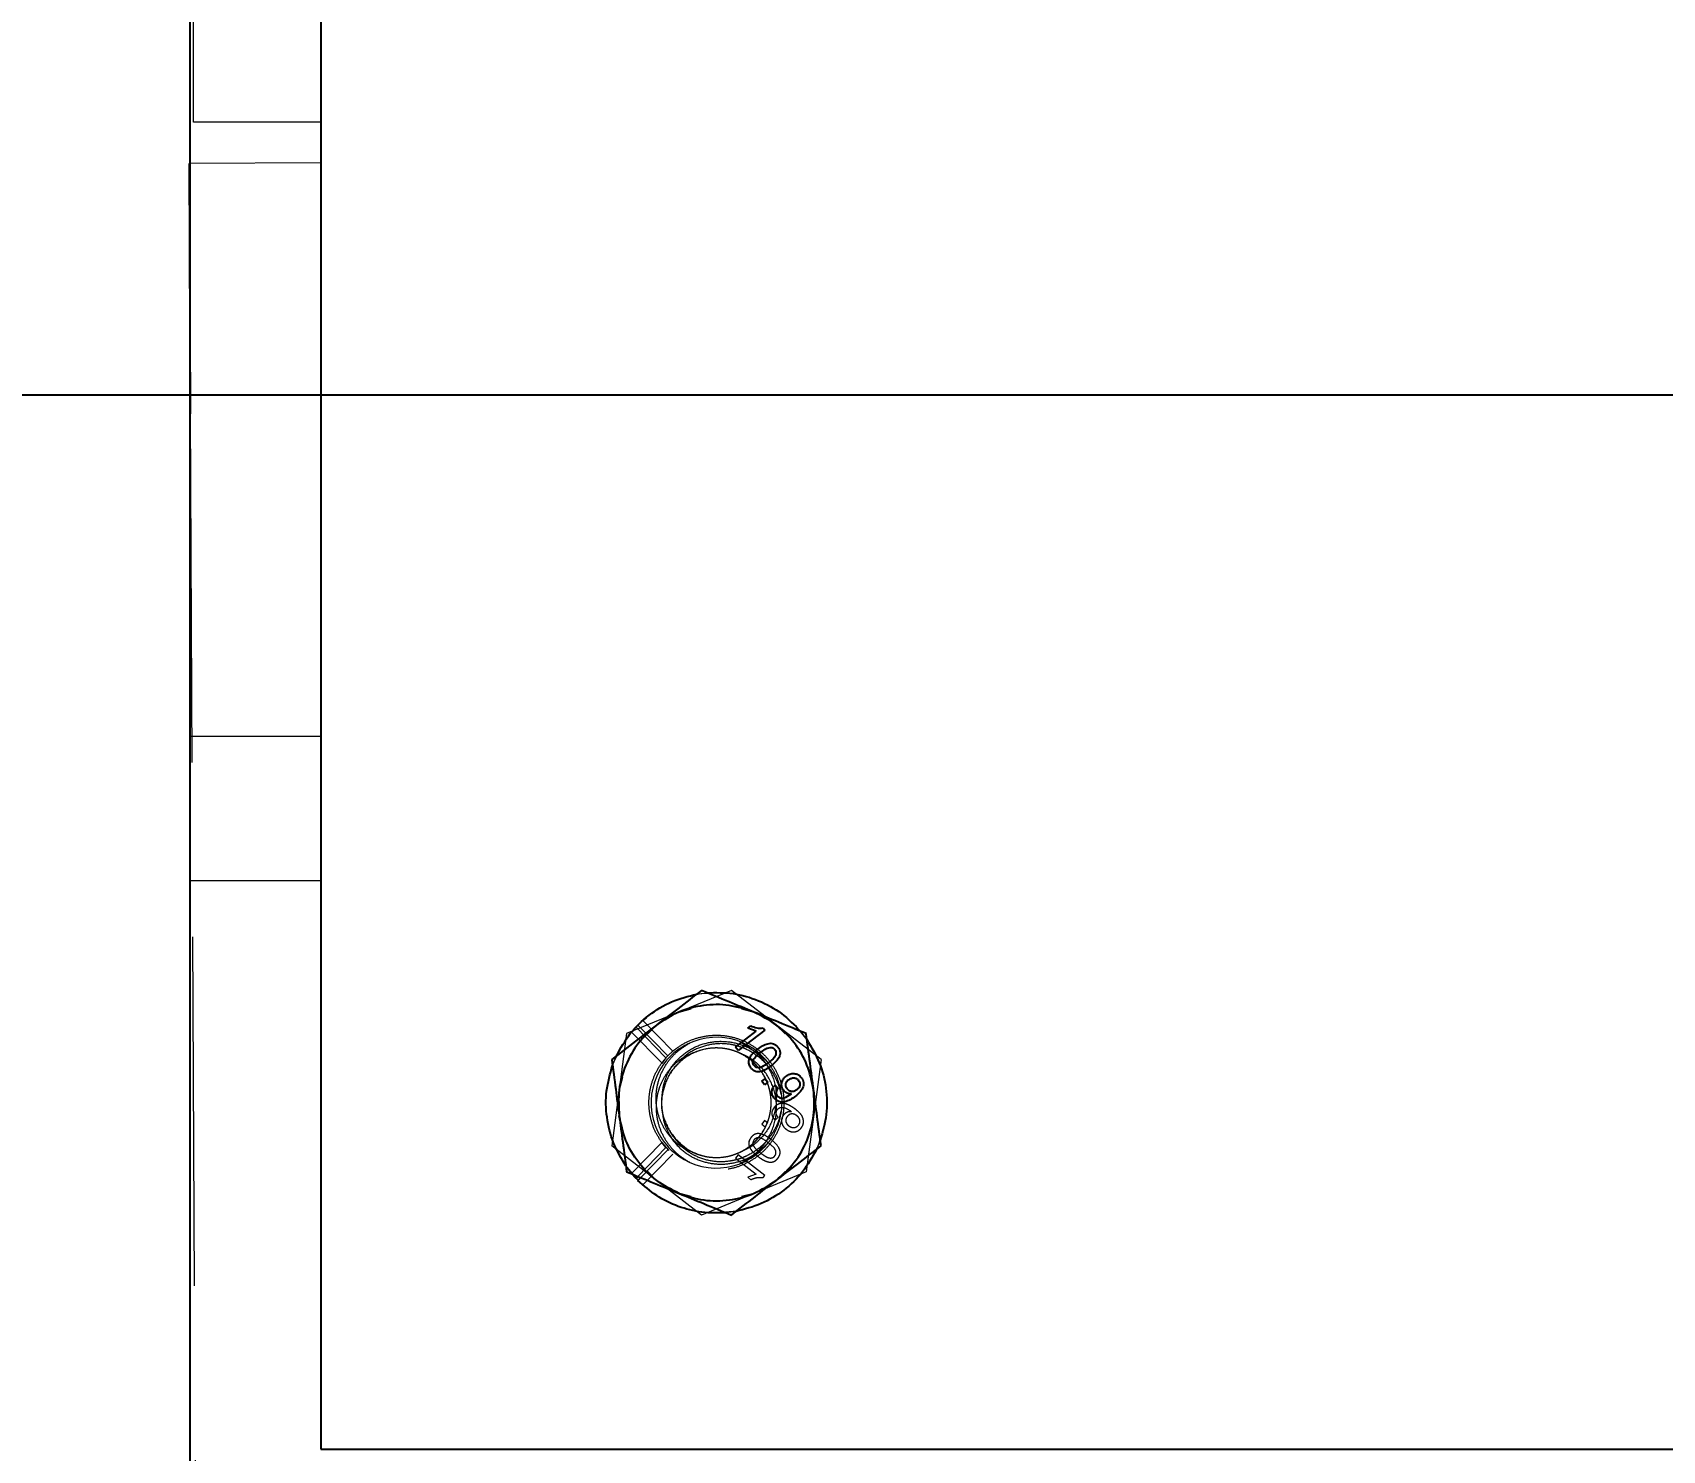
# Model space of a CAD drawing. Header units: millimetres. Extents: x 861 to 27901, y 673 to 17923.
# Drawn here: x 10047.2 to 10244.9, y 6784.2 to 6956.2 of the extents above; entities that cross this region are included whole.
import ezdxf

# ---------------------------------------------------------------- set-up
doc = ezdxf.new("R2010")
doc.units = ezdxf.units.MM
doc.header["$LTSCALE"] = 33.3
doc.linetypes.add('HIDDEN', pattern=[1.905, 1.27, -0.635])
doc.layers.add('CAPA_1', color=7, linetype='Continuous')
doc.styles.add('SLDTEXTSTYLE0', font='TXT', dxfattribs={"width": 0.75})
doc.dimstyles.new('SLDDIMSTYLE0', dxfattribs={"dimtxt": 66.6, "dimasz": 66.6, "dimexe": 0, "dimexo": 0.0625, "dimgap": 16.65, "dimtad": 2, "dimdec": 0, "dimlfac": 1.261261, "dimrnd": 1e-09, "dimzin": 12, "dimdsep": 46, "dimtxsty": 'SLDTEXTSTYLE0', "dimsah": 1, "dimcen": 0.09, "dimadec": 0, "dimazin": 3, "dimtfac": 1, "dimtdec": 0, "dimtofl": 0, "dimtmove": 0, "dimatfit": 3, "dimfxl": 1, "dimfrac": 2, "dimtolj": 1, "dimtzin": 12, "dimarcsym": 0})

# ---------------------------------------------------------------- blocks, each defined once
blk = doc.blocks.new('_D_13')
at = {"layer": 'CAPA_1', "transparency": 16777216}
for p, q in [((9823.17, 6912.25), (14695.32, 6912.25)), ((14662.02, 6912.25), (14662.02, 5357.98)), ((14240.18, 5357.98), (14695.32, 5357.98))]:
    blk.add_line(p, q, dxfattribs=at)
for points in [[(14662.02, 6912.25), (14651.77, 6845.65), (14672.27, 6845.65)], [(14662.02, 5357.98), (14672.27, 5424.58), (14651.77, 5424.58)]]:
    blk.add_solid(points, dxfattribs=at)
at = {"layer": 'CAPA_1', "transparency": 16777216, "insert": (14576.17, 6036.69), "char_height": 66.6, "attachment_point": 1, "rotation": 90, "style": 'SLDTEXTSTYLE0'}
blk.add_mtext('1960', dxfattribs=at)
blk = doc.blocks.new('_D_14')
at = {"layer": 'CAPA_1', "transparency": 16777216}
for p, q in [((9780.88, 6954.54), (9780.88, 7862.55)), ((10855.14, 5883.49), (10855.14, 7862.55)), ((9780.88, 7829.25), (10855.14, 7829.25))]:
    blk.add_line(p, q, dxfattribs=at)
for points in [[(9780.88, 7829.25), (9847.48, 7819.01), (9847.48, 7839.5)], [(10855.14, 7829.25), (10788.54, 7839.5), (10788.54, 7819.01)]]:
    blk.add_solid(points, dxfattribs=at)
at = {"layer": 'CAPA_1', "transparency": 16777216, "insert": (10219.59, 7915.1), "char_height": 66.6, "attachment_point": 1, "style": 'SLDTEXTSTYLE0'}
blk.add_mtext('1355', dxfattribs=at)
blk = doc.blocks.new('_D_15')
at = {"layer": 'CAPA_1', "transparency": 16777216}
for p, q in [((9780.88, 6954.54), (9780.88, 7566.95)), ((10066.31, 7159.66), (10066.31, 7566.95)), ((10066.31, 7533.65), (9780.88, 7533.65))]:
    blk.add_line(p, q, dxfattribs=at)
for points in [[(9780.88, 7533.65), (9847.48, 7523.41), (9847.48, 7543.9)], [(10066.31, 7533.65), (9999.71, 7543.9), (9999.71, 7523.41)]]:
    blk.add_solid(points, dxfattribs=at)
at = {"layer": 'CAPA_1', "transparency": 16777216, "insert": (9849.78, 7619.5), "char_height": 66.6, "attachment_point": 1, "style": 'SLDTEXTSTYLE0'}
blk.add_mtext('360', dxfattribs=at)

msp = doc.modelspace()

# ---------------------------------------------------------------- linework, layer by layer
at = {"color": 7, "linetype": 'Continuous', "lineweight": 25}
for p, q in [((10066.31, 6366.54), (10066.31, 7117.37)), ((10082.17, 7101.52), (10082.17, 6784.37)), ((10066.17, 6940.31), (10066.31, 6909.93)), ((10132.46, 6833.13), (10134.97, 6835.06)), ((10136.01, 6835.2), (10132.78, 6832.71)), ((10133.93, 6835.44), (10134.31, 6835.73)), ((10134.97, 6835.06), (10133.93, 6835.44)), ((10135.8, 6835.46), (10136.01, 6835.2)), ((10132.78, 6832.71), (10132.46, 6833.13)), ((10135.64, 6828.99), (10136.06, 6829.31)), ((10135.96, 6828.57), (10135.64, 6828.99)), ((10136.38, 6828.89), (10135.96, 6828.57)), ((10136.06, 6829.31), (10136.38, 6828.89)), ((10137.26, 6828.52), (10137.62, 6828.14)), ((10139.18, 6827.42), (10139.25, 6827.48)), ((10120.39, 6817.22), (10119.85, 6817.82)), ((10120.39, 6817.22), (10120.62, 6817.46)), ((10120.62, 6816.98), (10120.95, 6817.32)), ((10082.17, 6784.37), (10684.74, 6784.37))]:
    msp.add_line(p, q, dxfattribs=at)
at = {"color": 1, "linetype": 'HIDDEN', "lineweight": 18}
for p, q in [((10066.71, 6945.32), (10066.71, 7117.37)), ((10082.17, 6945.32), (10066.71, 6945.32)), ((10082.27, 6404.09), (10082.19, 6945.32)), ((10082.17, 6940.39), (10066.17, 6940.31)), ((10066.31, 6909.93), (10067.25, 6710.39)), ((10082.17, 6870.8), (10066.31, 6870.8)), ((10066.31, 6853.35), (10082.17, 6853.35)), ((10131.95, 6840.01), (10119.25, 6834.77)), ((10142.83, 6831.63), (10131.95, 6840.01)), ((10127.16, 6839.39), (10128.03, 6839.61)), ((10127.75, 6839.57), (10128.99, 6839.73)), ((10128.3, 6839.64), (10129.63, 6839.71)), ((10120.62, 6835.81), (10121.2, 6836.36)), ((10121.2, 6836.36), (10121.67, 6836.71)), ((10124.84, 6832.64), (10121.2, 6836.36)), ((10125.6, 6837.39), (10127.08, 6837.78)), ((10133.19, 6837.78), (10134.69, 6837.38)), ((10119.25, 6834.77), (10117.44, 6821.16)), ((10119.85, 6834.97), (10123.52, 6831.22)), ((10120.01, 6835.08), (10120.39, 6835.57)), ((10120.39, 6835.57), (10124.02, 6831.84)), ((10124.25, 6832.09), (10120.62, 6835.81)), ((10122.8, 6835.73), (10121.8, 6834.73)), ((10137.39, 6835.82), (10138.47, 6834.73)), ((10140.14, 6835.24), (10141.25, 6833.8)), ((10140.35, 6835.05), (10141.11, 6834.06)), ((10117.54, 6830.92), (10118.01, 6832.07)), ((10117.71, 6831.34), (10118.34, 6832.6)), ((10124.84, 6832.64), (10124.25, 6832.09)), ((10124.97, 6832.73), (10124.84, 6832.64)), ((10135.15, 6832.51), (10134.97, 6832.68)), ((10117.41, 6830.35), (10117.62, 6831.12)), ((10124.02, 6831.84), (10123.53, 6831.17)), ((10142.83, 6831.63), (10141.02, 6818.02)), ((10118.75, 6829.45), (10118.35, 6827.97)), ((10118.75, 6823.34), (10118.35, 6824.84)), ((10135.96, 6824.22), (10135.64, 6823.8)), ((10136.38, 6823.9), (10135.96, 6824.22)), ((10137.26, 6824.27), (10137.62, 6824.65)), ((10137.8, 6824.52), (10138, 6825.36)), ((10139.18, 6825.37), (10139.25, 6825.31)), ((10141.93, 6824.82), (10141.53, 6823.34)), ((10124.76, 6822.57), (10125.14, 6822.05)), ((10135.64, 6823.8), (10136.06, 6823.48)), ((10142.88, 6822.5), (10142.46, 6821.21)), ((10128.32, 6812.78), (10117.44, 6821.16)), ((10119.85, 6817.82), (10123.52, 6821.58)), ((10120.62, 6817.46), (10124.02, 6820.95)), ((10124.25, 6820.7), (10120.95, 6817.32)), ((10124.84, 6820.15), (10121.2, 6816.43)), ((10123.49, 6821.62), (10124.37, 6820.6)), ((10124.02, 6820.95), (10123.52, 6821.58)), ((10134.68, 6819.95), (10135.21, 6820.32)), ((10142.36, 6820.97), (10141.94, 6820.2)), ((10142.74, 6821.87), (10142.26, 6820.72)), ((10120.69, 6816.92), (10119.14, 6818.78)), ((10119.85, 6817.82), (10119.16, 6818.73)), ((10132.78, 6820.08), (10132.46, 6819.66)), ((10132.46, 6819.66), (10134.97, 6817.73)), ((10136.01, 6817.59), (10132.78, 6820.08)), ((10122.88, 6816.97), (10121.8, 6818.06)), ((10141.02, 6818.02), (10128.32, 6812.78)), ((10134.97, 6817.73), (10133.93, 6817.35)), ((10133.93, 6817.35), (10134.31, 6817.06)), ((10135.8, 6817.33), (10136.01, 6817.59)), ((10138.47, 6818.06), (10137.47, 6817.06)), ((10127.08, 6815.01), (10125.72, 6815.37)), ((10134.67, 6815.4), (10133.19, 6815.01)), ((10132.6, 6813.25), (10130.76, 6813.07)), ((10132.52, 6813.22), (10131.28, 6813.06))]:
    msp.add_line(p, q, dxfattribs=at)
msp.add_arc((10130.14, 6826.4), 7.93, 37.5876, 307.5876, dxfattribs=at)
at = {"color": 7, "linetype": 'Continuous', "lineweight": 25}
for points, knots in [([(10128.32, 6840.01), (10127.37, 6839.28), (10125.59, 6837.9), (10123.74, 6836.48), (10122.88, 6835.82)], [0, 0, 0, 0, 0.532771, 1, 1, 1, 1]), ([(10134.67, 6837.39), (10133.67, 6837.8), (10131.52, 6838.69), (10129.43, 6839.55), (10128.32, 6840.01)], [0, 0, 0, 0, 0.467229, 1, 1, 1, 1]), ([(10141.02, 6834.77), (10139.91, 6835.23), (10137.83, 6836.09), (10135.68, 6836.98), (10134.67, 6837.39)], [0, 0, 0, 0, 0.532771, 1, 1, 1, 1]), ([(10122.88, 6835.82), (10122.02, 6835.16), (10120.18, 6833.74), (10118.39, 6832.36), (10117.44, 6831.63)], [0, 0, 0, 0, 0.467229, 1, 1, 1, 1]), ([(10134.31, 6835.73), (10134.55, 6835.63), (10135.02, 6835.42), (10135.54, 6835.45), (10135.8, 6835.46)], [0, 0, 0, 0, 0.500866, 1, 1, 1, 1]), ([(10141.93, 6827.97), (10141.78, 6829.04), (10141.47, 6831.35), (10141.18, 6833.58), (10141.02, 6834.77)], [0, 0, 0, 0, 0.467229, 1, 1, 1, 1]), ([(10134.09, 6831.57), (10134.14, 6831.71), (10134.24, 6831.98), (10134.61, 6832.44), (10134.94, 6832.72), (10135.17, 6832.9)], [0, 0, 0, 0, 0.249754, 0.499871, 1, 1, 1, 1]), ([(10134.7, 6830.9), (10134.66, 6830.97), (10134.57, 6831.11), (10134.56, 6831.37), (10134.62, 6831.61), (10134.9, 6832.03), (10135.23, 6832.28), (10135.49, 6832.49)], [0, 0, 0, 0, 0.124696, 0.249462, 0.374432, 0.499637, 1, 1, 1, 1]), ([(10135.17, 6832.9), (10135.35, 6833.04), (10135.72, 6833.31), (10136.26, 6833.55), (10136.72, 6833.62), (10137.07, 6833.56), (10137.37, 6833.39), (10137.52, 6833.21), (10137.6, 6833.13)], [0, 0, 0, 0, 0.250482, 0.500346, 0.631705, 0.750221, 0.874987, 1, 1, 1, 1]), ([(10135.49, 6832.49), (10135.67, 6832.62), (10135.94, 6832.82), (10136.34, 6833.04), (10136.56, 6833.08), (10136.67, 6833.1)], [0, 0, 0, 0, 0.500372, 0.750515, 1, 1, 1, 1]), ([(10137.22, 6832.85), (10137.27, 6832.77), (10137.36, 6832.63), (10137.37, 6832.38), (10137.31, 6832.13), (10137.03, 6831.71), (10136.7, 6831.46), (10136.44, 6831.25)], [0, 0, 0, 0, 0.124745, 0.249484, 0.374471, 0.499648, 1, 1, 1, 1]), ([(10136.67, 6833.1), (10136.72, 6833.1), (10136.83, 6833.1), (10136.98, 6833.05), (10137.12, 6832.97), (10137.19, 6832.89), (10137.22, 6832.85)], [0, 0, 0, 0, 0.250158, 0.500156, 0.750032, 1, 1, 1, 1]), ([(10137.6, 6833.13), (10137.66, 6833.03), (10137.79, 6832.84), (10137.88, 6832.5), (10137.85, 6832.15), (10137.56, 6831.52), (10137.11, 6831.14), (10136.76, 6830.83)], [0, 0, 0, 0, 0.125373, 0.250644, 0.375698, 0.501113, 1, 1, 1, 1]), ([(10117.44, 6831.63), (10117.6, 6830.44), (10117.9, 6828.21), (10118.2, 6825.9), (10118.35, 6824.82)], [0, 0, 0, 0, 0.532771, 1, 1, 1, 1]), ([(10134.33, 6830.61), (10134.24, 6830.76), (10134.09, 6830.97), (10134.06, 6831.27), (10134.06, 6831.45), (10134.08, 6831.53), (10134.09, 6831.57)], [0, 0, 0, 0, 0.498795, 0.749148, 0.874576, 1, 1, 1, 1]), ([(10136.76, 6830.83), (10136.57, 6830.7), (10136.2, 6830.43), (10135.67, 6830.19), (10135.21, 6830.12), (10134.86, 6830.18), (10134.56, 6830.35), (10134.41, 6830.52), (10134.33, 6830.61)], [0, 0, 0, 0, 0.250476, 0.500347, 0.625768, 0.750176, 0.87497, 1, 1, 1, 1]), ([(10136.44, 6831.25), (10136.18, 6831.05), (10135.84, 6830.8), (10135.37, 6830.64), (10135.12, 6830.64), (10134.88, 6830.72), (10134.76, 6830.84), (10134.7, 6830.9)], [0, 0, 0, 0, 0.50041, 0.625613, 0.75058, 0.875344, 1, 1, 1, 1]), ([(10137.12, 6826.99), (10137.04, 6827.11), (10136.92, 6827.29), (10136.86, 6827.57), (10136.86, 6827.85), (10136.97, 6828.2), (10137.16, 6828.41), (10137.26, 6828.52)], [0, 0, 0, 0, 0.249859, 0.375718, 0.500481, 0.749846, 1, 1, 1, 1]), ([(10137.62, 6828.14), (10137.56, 6828.07), (10137.46, 6827.94), (10137.38, 6827.75), (10137.37, 6827.59), (10137.39, 6827.47), (10137.44, 6827.35), (10137.48, 6827.29), (10137.51, 6827.25)], [0, 0, 0, 0, 0.276477, 0.499318, 0.623718, 0.749496, 0.874756, 1, 1, 1, 1]), ([(10138.26, 6827.9), (10138.22, 6827.96), (10138.12, 6828.1), (10138.05, 6828.33), (10138.02, 6828.58), (10138.05, 6828.82), (10138.13, 6829.06), (10138.29, 6829.34), (10138.47, 6829.51), (10138.6, 6829.61)], [0, 0, 0, 0, 0.125074, 0.250064, 0.373261, 0.500199, 0.624296, 0.750369, 1, 1, 1, 1]), ([(10138.73, 6828.06), (10138.67, 6828.15), (10138.59, 6828.28), (10138.55, 6828.5), (10138.55, 6828.66), (10138.6, 6828.81), (10138.69, 6829), (10138.81, 6829.11), (10138.89, 6829.18)], [0, 0, 0, 0, 0.249521, 0.373851, 0.499889, 0.624096, 0.750315, 1, 1, 1, 1]), ([(10138.6, 6829.61), (10138.74, 6829.71), (10138.96, 6829.85), (10139.3, 6829.93), (10139.56, 6829.94), (10139.81, 6829.89), (10140.13, 6829.77), (10140.31, 6829.58), (10140.43, 6829.45)], [0, 0, 0, 0, 0.249869, 0.376454, 0.500348, 0.627239, 0.750824, 1, 1, 1, 1]), ([(10139.88, 6827.97), (10139.79, 6827.9), (10139.65, 6827.81), (10139.44, 6827.75), (10139.28, 6827.75), (10139.12, 6827.78), (10138.92, 6827.86), (10138.81, 6827.98), (10138.73, 6828.06)], [0, 0, 0, 0, 0.249976, 0.378222, 0.500342, 0.627452, 0.750811, 1, 1, 1, 1]), ([(10138.89, 6829.18), (10138.99, 6829.25), (10139.18, 6829.37), (10139.47, 6829.42), (10139.69, 6829.39), (10139.91, 6829.31), (10140.03, 6829.18), (10140.11, 6829.1)], [0, 0, 0, 0, 0.25025, 0.499842, 0.629576, 0.750665, 1, 1, 1, 1]), ([(10140.43, 6829.45), (10140.49, 6829.35), (10140.62, 6829.17), (10140.7, 6828.84), (10140.7, 6828.5), (10140.58, 6828.06), (10140.24, 6827.6), (10139.89, 6827.32), (10139.71, 6827.18)], [0, 0, 0, 0, 0.1250636, 0.2500896, 0.37511, 0.5001694, 0.749441, 1, 1, 1, 1]), ([(10140.11, 6829.1), (10140.16, 6829.01), (10140.25, 6828.87), (10140.27, 6828.65), (10140.25, 6828.49), (10140.2, 6828.33), (10140.09, 6828.14), (10139.96, 6828.04), (10139.88, 6827.97)], [0, 0, 0, 0, 0.2490169, 0.3721384, 0.4993655, 0.6235619, 0.7498927, 1, 1, 1, 1]), ([(10139.71, 6827.18), (10139.51, 6827.03), (10139.12, 6826.74), (10138.54, 6826.5), (10138.05, 6826.46), (10137.69, 6826.54), (10137.36, 6826.71), (10137.2, 6826.9), (10137.12, 6826.99)], [0, 0, 0, 0, 0.250485, 0.500119, 0.627899, 0.750092, 0.874994, 1, 1, 1, 1]), ([(10137.51, 6827.25), (10137.56, 6827.2), (10137.66, 6827.08), (10137.88, 6826.97), (10138.12, 6826.94), (10138.58, 6827.04), (10138.91, 6827.25), (10139.18, 6827.42)], [0, 0, 0, 0, 0.125207, 0.25031, 0.375339, 0.50062, 1, 1, 1, 1]), ([(10139.25, 6827.48), (10139.16, 6827.48), (10138.97, 6827.47), (10138.7, 6827.55), (10138.45, 6827.69), (10138.33, 6827.83), (10138.26, 6827.9)], [0, 0, 0, 0, 0.248943, 0.49945, 0.750285, 1, 1, 1, 1]), ([(10142.83, 6821.16), (10142.67, 6822.35), (10142.38, 6824.58), (10142.07, 6826.89), (10141.93, 6827.97)], [0, 0, 0, 0, 0.532771, 1, 1, 1, 1]), ([(10118.35, 6824.82), (10118.49, 6823.75), (10118.8, 6821.44), (10119.1, 6819.21), (10119.25, 6818.02)], [0, 0, 0, 0, 0.467229, 1, 1, 1, 1]), ([(10137.39, 6816.97), (10138.25, 6817.63), (10140.1, 6819.05), (10141.88, 6820.43), (10142.83, 6821.16)], [0, 0, 0, 0, 0.467229, 1, 1, 1, 1]), ([(10119.25, 6818.02), (10120.36, 6817.56), (10122.45, 6816.7), (10124.6, 6815.82), (10125.6, 6815.4)], [0, 0, 0, 0, 0.532771, 1, 1, 1, 1]), ([(10131.95, 6812.78), (10132.9, 6813.51), (10134.69, 6814.89), (10136.53, 6816.31), (10137.39, 6816.97)], [0, 0, 0, 0, 0.532771, 1, 1, 1, 1]), ([(10125.6, 6815.4), (10126.61, 6814.99), (10128.76, 6814.1), (10130.84, 6813.24), (10131.95, 6812.78)], [0, 0, 0, 0, 0.4672291, 1, 1, 1, 1])]:
    msp.add_open_spline(points, degree=3, knots=knots, dxfattribs=at)
for points in [[(10118.01, 6832.07), (10118.53, 6833), (10119.56, 6834.87), (10121.9, 6837.09), (10124.65, 6838.78), (10126.72, 6839.31), (10127.75, 6839.57)], [(10134.67, 6837.39), (10133.68, 6837.71), (10131.7, 6838.36), (10128.55, 6838.3), (10125.49, 6837.53), (10123.75, 6836.39), (10122.88, 6835.82)], [(10128.99, 6839.73), (10130.06, 6839.75), (10132.19, 6839.79), (10135.28, 6838.87), (10138.12, 6837.34), (10139.61, 6835.81), (10140.35, 6835.05)], [(10141.93, 6827.97), (10141.71, 6828.98), (10141.28, 6831.02), (10139.66, 6833.72), (10137.46, 6835.98), (10135.6, 6836.92), (10134.67, 6837.39)], [(10122.88, 6835.82), (10122.11, 6835.12), (10120.56, 6833.73), (10119.03, 6830.98), (10118.17, 6827.94), (10118.29, 6825.86), (10118.35, 6824.82)], [(10141.11, 6834.06), (10141.66, 6833.14), (10142.76, 6831.31), (10143.52, 6828.18), (10143.61, 6824.95), (10143.03, 6822.9), (10142.74, 6821.87)], [(10119.16, 6818.73), (10118.61, 6819.65), (10117.51, 6821.48), (10116.76, 6824.61), (10116.66, 6827.84), (10117.25, 6829.89), (10117.54, 6830.92)], [(10137.39, 6816.97), (10138.17, 6817.67), (10139.72, 6819.06), (10141.24, 6821.82), (10142.1, 6824.85), (10141.98, 6826.93), (10141.93, 6827.97)], [(10125.6, 6815.4), (10124.67, 6815.87), (10122.81, 6816.81), (10120.62, 6819.07), (10118.99, 6821.77), (10118.56, 6823.81), (10118.35, 6824.82)], [(10142.26, 6820.72), (10141.74, 6819.79), (10140.71, 6817.92), (10138.37, 6815.7), (10135.62, 6814.01), (10133.56, 6813.48), (10132.52, 6813.22)], [(10131.28, 6813.06), (10130.3, 6813.03), (10128.34, 6812.99), (10125.48, 6813.74), (10122.82, 6815.02), (10121.35, 6816.33), (10120.62, 6816.98)], [(10125.6, 6815.4), (10126.59, 6815.08), (10128.57, 6814.43), (10131.72, 6814.49), (10134.78, 6815.26), (10136.52, 6816.4), (10137.39, 6816.97)]]:
    msp.add_open_spline(points, degree=3, dxfattribs=at)
at = {"color": 1, "linetype": 'HIDDEN', "lineweight": 18}
for points in [[(10123.52, 6821.58), (10123.23, 6822.02), (10122.66, 6822.9), (10122.15, 6824.4), (10121.91, 6825.96), (10121.98, 6827.53), (10122.34, 6829.07), (10123, 6830.51), (10123.91, 6831.8), (10125.06, 6832.88), (10126.39, 6833.73), (10127.86, 6834.31), (10129.41, 6834.6), (10130.99, 6834.59), (10132.54, 6834.28), (10134, 6833.67), (10135.32, 6832.8), (10136.44, 6831.7), (10137.34, 6830.4), (10137.97, 6828.95), (10138.31, 6827.41), (10138.36, 6825.83), (10138.1, 6824.27), (10137.55, 6822.79), (10136.72, 6821.44), (10135.66, 6820.28), (10134.39, 6819.34), (10132.96, 6818.65), (10131.43, 6818.26), (10129.86, 6818.16), (10128.29, 6818.36), (10126.79, 6818.87), (10125.41, 6819.63), (10124.64, 6820.34), (10124.25, 6820.7)], [(10124.87, 6822.34), (10124.42, 6823.09), (10123.52, 6824.59), (10123.39, 6827.28), (10124.23, 6829.79), (10125.98, 6831.8), (10128.36, 6832.97), (10131.02, 6833.15), (10133.53, 6832.3), (10135.54, 6830.55), (10136.72, 6828.17), (10136.89, 6825.52), (10136.04, 6823), (10134.29, 6821), (10131.91, 6819.81), (10129.27, 6819.65), (10126.7, 6820.46), (10125.48, 6821.72), (10124.87, 6822.34)], [(10136.42, 6831.23), (10136.71, 6830.8), (10137.3, 6829.94), (10137.84, 6828.46), (10138.11, 6826.92), (10138.04, 6825.88), (10138, 6825.36)], [(10124.87, 6822.34), (10124.63, 6822.7), (10124.14, 6823.43), (10123.69, 6824.66), (10123.45, 6825.96), (10123.52, 6826.83), (10123.55, 6827.26)]]:
    msp.add_open_spline(points, degree=3, dxfattribs=at)
for points, knots in [([(10127.75, 6820.2), (10127.27, 6820.37), (10126.32, 6820.72), (10125.08, 6821.64), (10124.08, 6822.78), (10123.42, 6823.96), (10123.05, 6825.04), (10122.86, 6825.97), (10122.8, 6826.88), (10122.85, 6827.79), (10123.05, 6828.93), (10123.53, 6830.25), (10124.4, 6831.62), (10125.53, 6832.79), (10126.44, 6833.35), (10126.9, 6833.63)], [0, 0, 0, 0, 0.088467, 0.176935, 0.265083, 0.3527, 0.410861, 0.465516, 0.516622, 0.570401, 0.624458, 0.718553, 0.813001, 0.906519, 1, 1, 1, 1]), ([(10127.75, 6832.59), (10127.27, 6832.42), (10126.32, 6832.07), (10125.08, 6831.15), (10124.08, 6830.01), (10123.42, 6828.83), (10123.05, 6827.75), (10122.86, 6826.82), (10122.8, 6825.91), (10122.85, 6825), (10123.05, 6823.86), (10123.53, 6822.54), (10124.4, 6821.17), (10125.53, 6820), (10126.44, 6819.44), (10126.9, 6819.16)], [0, 0, 0, 0, 0.088467, 0.176935, 0.265084, 0.3527, 0.410862, 0.465517, 0.516622, 0.570401, 0.624459, 0.718553, 0.813001, 0.906519, 1, 1, 1, 1]), ([(10123.55, 6827.26), (10123.6, 6827.73), (10123.71, 6828.65), (10124.31, 6830.22), (10125.44, 6831.78), (10127.17, 6833.07), (10129.16, 6833.78), (10131.26, 6833.92), (10133.31, 6833.46), (10135.1, 6832.55), (10136.01, 6831.64), (10136.42, 6831.23)], [0, 0, 0, 0, 0.081677, 0.161349, 0.291035, 0.413148, 0.534221, 0.654764, 0.776345, 0.898838, 1, 1, 1, 1]), ([(10124.87, 6822.34), (10125.07, 6822.11), (10125.56, 6821.53), (10126.27, 6820.97), (10126.92, 6820.58), (10127.38, 6820.34), (10127.96, 6820.11), (10128.4, 6819.98), (10128.64, 6819.93), (10128.64, 6819.93), (10128.64, 6819.93), (10128.64, 6819.93), (10128.64, 6819.92), (10128.64, 6819.92), (10128.65, 6819.92), (10128.67, 6819.92), (10128.7, 6819.91), (10128.76, 6819.9), (10128.98, 6819.85), (10129.69, 6819.74), (10130.5, 6819.74), (10131.29, 6819.85), (10131.74, 6819.94), (10132.24, 6820.09), (10132.69, 6820.26), (10132.96, 6820.38), (10133.24, 6820.52), (10133.58, 6820.71), (10134.06, 6821.02), (10134.5, 6821.38), (10134.89, 6821.75), (10135.28, 6822.18), (10135.67, 6822.69), (10135.97, 6823.2), (10136.13, 6823.54), (10136.26, 6823.82), (10136.41, 6824.18), (10136.57, 6824.73), (10136.69, 6825.29), (10136.77, 6825.88), (10136.79, 6826.48), (10136.75, 6827.03), (10136.68, 6827.54), (10136.61, 6827.89), (10136.51, 6828.29), (10136.38, 6828.67), (10136.18, 6829.17), (10135.96, 6829.6), (10135.75, 6829.95), (10135.4, 6830.46), (10134.86, 6831.11), (10134.07, 6831.78), (10133.28, 6832.26), (10132.55, 6832.6), (10131.85, 6832.83), (10131.15, 6832.97), (10130.44, 6833.04), (10129.2, 6833.03), (10127.44, 6832.61), (10125.52, 6831.34), (10124.08, 6829.5), (10123.73, 6828.01), (10123.55, 6827.26)], [0, 0, 0, 0, 0.025018, 0.062504, 0.073566, 0.087681, 0.104849, 0.125068, 0.125079, 0.125087, 0.125102, 0.125129, 0.125179, 0.12527, 0.125441, 0.125776, 0.126463, 0.127978, 0.131601, 0.144205, 0.187536, 0.197484, 0.209575, 0.225521, 0.240832, 0.248979, 0.250103, 0.265746, 0.281389, 0.297031, 0.312674, 0.325764, 0.344005, 0.365935, 0.374106, 0.375251, 0.3909, 0.406548, 0.422197, 0.437845, 0.455998, 0.471064, 0.483042, 0.498692, 0.500434, 0.516901, 0.531701, 0.544834, 0.556299, 0.566097, 0.595322, 0.625555, 0.651344, 0.670839, 0.691704, 0.711626, 0.729801, 0.75065, 0.812987, 0.875324, 0.937662, 1, 1, 1, 1]), ([(10138, 6827.43), (10137.91, 6827.8), (10137.72, 6828.54), (10137.29, 6829.49), (10136.79, 6830.32), (10136.2, 6831.08), (10135.27, 6832), (10134.3, 6832.63), (10133.43, 6833.02), (10132.95, 6833.2), (10132.43, 6833.35), (10131.41, 6833.56), (10129.87, 6833.61), (10127.93, 6833.09), (10126.36, 6832.22), (10125.68, 6831.38), (10125.43, 6831.07)], [0, 0, 0, 0, 0.069944, 0.1399, 0.190169, 0.24852, 0.31484, 0.430192, 0.459155, 0.488144, 0.524139, 0.55966, 0.679187, 0.802324, 0.926561, 1, 1, 1, 1]), ([(10132.99, 6819), (10133.81, 6819.49), (10135.22, 6820.34), (10136.71, 6822.41), (10137.41, 6824.46), (10137.48, 6826.76), (10136.87, 6829.03), (10135.55, 6830.83), (10134.11, 6831.93), (10133.27, 6832.28), (10132.85, 6832.46)], [0, 0, 0, 0, 0.165811, 0.285202, 0.439675, 0.538047, 0.684858, 0.841006, 0.920501, 1, 1, 1, 1]), ([(10132.99, 6833.79), (10133.81, 6833.3), (10135.22, 6832.45), (10136.7, 6830.38), (10137.42, 6828.39), (10137.4, 6827), (10137.4, 6826.5)], [0, 0, 0, 0, 0.314683, 0.541267, 0.834431, 1, 1, 1, 1]), ([(10141.53, 6829.45), (10141.72, 6828.95), (10141.94, 6828.41), (10141.93, 6827.85), (10141.93, 6827.81)], [0, 0, 0, 0, 0.928699, 1, 1, 1, 1]), ([(10137.4, 6826.29), (10137.24, 6825.47), (10136.91, 6823.76), (10135.54, 6821.96), (10134.11, 6820.86), (10133.27, 6820.51), (10132.85, 6820.33)], [0, 0, 0, 0, 0.3159, 0.654861, 0.827426, 1, 1, 1, 1]), ([(10139.71, 6825.61), (10139.51, 6825.76), (10139.12, 6826.05), (10138.54, 6826.29), (10138.05, 6826.33), (10137.69, 6826.25), (10137.36, 6826.08), (10137.2, 6825.89), (10137.12, 6825.8)], [0, 0, 0, 0, 0.2504849, 0.5001185, 0.6280399, 0.7500924, 0.8749937, 1, 1, 1, 1]), ([(10123.55, 6825.53), (10123.6, 6825.07), (10123.7, 6824.17), (10124.29, 6822.63), (10125.37, 6821.08), (10127.05, 6819.79), (10128.98, 6819.05), (10131.03, 6818.86), (10133.05, 6819.24), (10134.94, 6820.12), (10135.93, 6821.08), (10136.42, 6821.56)], [0, 0, 0, 0, 0.079904, 0.158094, 0.285739, 0.405204, 0.52378, 0.641697, 0.760432, 0.880232, 1, 1, 1, 1]), ([(10138, 6825.36), (10137.9, 6824.98), (10137.72, 6824.23), (10137.28, 6823.28), (10136.76, 6822.43), (10136.16, 6821.66), (10135.2, 6820.74), (10134.21, 6820.11), (10133.33, 6819.73), (10132.83, 6819.55), (10132.26, 6819.4), (10131.17, 6819.2), (10129.59, 6819.22), (10127.95, 6819.72), (10126.76, 6820.4), (10125.76, 6821.17), (10125.21, 6821.89), (10124.87, 6822.34)], [0, 0, 0, 0, 0.067279, 0.134568, 0.183274, 0.239861, 0.304291, 0.415385, 0.443254, 0.471147, 0.508797, 0.54608, 0.663185, 0.781776, 0.841704, 0.901704, 1, 1, 1, 1]), ([(10138, 6825.36), (10137.9, 6824.85), (10137.71, 6823.83), (10137.21, 6822.76), (10136.81, 6822.1), (10136.59, 6821.78), (10136.35, 6821.47), (10136.15, 6821.23), (10135.96, 6821.02), (10135.61, 6820.64), (10135.25, 6820.34), (10134.97, 6820.11)], [0, 0, 0, 0, 0.249952, 0.499906, 0.562471, 0.625034, 0.687596, 0.750157, 0.77567, 0.825835, 1, 1, 1, 1]), ([(10137.12, 6825.8), (10137.04, 6825.68), (10136.92, 6825.5), (10136.86, 6825.22), (10136.86, 6824.94), (10136.97, 6824.59), (10137.16, 6824.38), (10137.26, 6824.27)], [0, 0, 0, 0, 0.249859, 0.375956, 0.500482, 0.749847, 1, 1, 1, 1]), ([(10137.12, 6825.8), (10137.04, 6825.68), (10136.92, 6825.5), (10136.86, 6825.22), (10136.86, 6824.94), (10136.97, 6824.59), (10137.16, 6824.38), (10137.26, 6824.27)], [0, 0, 0, 0, 0.249859, 0.375718, 0.500481, 0.749846, 1, 1, 1, 1]), ([(10137.62, 6824.65), (10137.56, 6824.72), (10137.46, 6824.85), (10137.38, 6825.04), (10137.37, 6825.2), (10137.4, 6825.36), (10137.46, 6825.47), (10137.51, 6825.54)], [0, 0, 0, 0, 0.277074, 0.499914, 0.624834, 0.750381, 1, 1, 1, 1]), ([(10137.62, 6824.65), (10137.56, 6824.72), (10137.46, 6824.85), (10137.38, 6825.04), (10137.37, 6825.2), (10137.39, 6825.32), (10137.44, 6825.44), (10137.48, 6825.5), (10137.51, 6825.54)], [0, 0, 0, 0, 0.276477, 0.499318, 0.623718, 0.749496, 0.874756, 1, 1, 1, 1]), ([(10137.51, 6825.54), (10137.56, 6825.59), (10137.66, 6825.71), (10137.88, 6825.82), (10138.12, 6825.85), (10138.58, 6825.75), (10138.91, 6825.54), (10139.18, 6825.37)], [0, 0, 0, 0, 0.125207, 0.25031, 0.375339, 0.50062, 1, 1, 1, 1]), ([(10138.26, 6824.89), (10138.22, 6824.83), (10138.12, 6824.69), (10138.05, 6824.46), (10138.02, 6824.21), (10138.05, 6823.97), (10138.13, 6823.73), (10138.29, 6823.45), (10138.47, 6823.29), (10138.6, 6823.18)], [0, 0, 0, 0, 0.125074, 0.250064, 0.373261, 0.500199, 0.624296, 0.750369, 1, 1, 1, 1]), ([(10138.26, 6824.89), (10138.24, 6824.86), (10138.19, 6824.79), (10138.11, 6824.65), (10138.05, 6824.46), (10138.02, 6824.21), (10138.05, 6823.97), (10138.13, 6823.73), (10138.29, 6823.45), (10138.47, 6823.29), (10138.6, 6823.18)], [0, 0, 0, 0, 0.062611, 0.125226, 0.250194, 0.373586, 0.500286, 0.62458, 0.750412, 1, 1, 1, 1]), ([(10139.25, 6825.31), (10139.16, 6825.31), (10138.97, 6825.32), (10138.7, 6825.24), (10138.45, 6825.1), (10138.33, 6824.96), (10138.26, 6824.89)], [0, 0, 0, 0, 0.24954, 0.50198, 0.751372, 1, 1, 1, 1]), ([(10138.73, 6824.73), (10138.67, 6824.64), (10138.59, 6824.51), (10138.55, 6824.3), (10138.55, 6824.14), (10138.6, 6823.98), (10138.69, 6823.79), (10138.81, 6823.68), (10138.89, 6823.61)], [0, 0, 0, 0, 0.249521, 0.373851, 0.499889, 0.624096, 0.750315, 1, 1, 1, 1]), ([(10138.73, 6824.73), (10138.67, 6824.64), (10138.59, 6824.51), (10138.55, 6824.3), (10138.55, 6824.14), (10138.6, 6823.98), (10138.69, 6823.79), (10138.81, 6823.68), (10138.89, 6823.61)], [0, 0, 0, 0, 0.2495203, 0.3735284, 0.4998884, 0.6237899, 0.7503157, 1, 1, 1, 1]), ([(10139.88, 6824.83), (10139.79, 6824.89), (10139.65, 6824.98), (10139.44, 6825.04), (10139.28, 6825.04), (10139.12, 6825.02), (10138.92, 6824.93), (10138.81, 6824.81), (10138.73, 6824.73)], [0, 0, 0, 0, 0.249977, 0.377915, 0.500342, 0.627106, 0.750811, 1, 1, 1, 1]), ([(10140.43, 6823.34), (10140.49, 6823.44), (10140.62, 6823.62), (10140.7, 6823.96), (10140.7, 6824.29), (10140.58, 6824.73), (10140.24, 6825.19), (10139.89, 6825.47), (10139.71, 6825.61)], [0, 0, 0, 0, 0.125064, 0.25009, 0.37511, 0.500169, 0.749441, 1, 1, 1, 1]), ([(10140.11, 6823.69), (10140.16, 6823.78), (10140.25, 6823.92), (10140.27, 6824.14), (10140.25, 6824.3), (10140.2, 6824.46), (10140.09, 6824.65), (10139.96, 6824.75), (10139.88, 6824.83)], [0, 0, 0, 0, 0.249017, 0.371845, 0.499365, 0.623226, 0.749892, 1, 1, 1, 1]), ([(10134.33, 6822.18), (10134.24, 6822.03), (10134.09, 6821.82), (10134.06, 6821.52), (10134.06, 6821.35), (10134.08, 6821.26), (10134.09, 6821.22)], [0, 0, 0, 0, 0.498795, 0.749148, 0.874576, 1, 1, 1, 1]), ([(10134.33, 6822.18), (10134.24, 6822.03), (10134.1, 6821.82), (10134.05, 6821.47), (10134.07, 6821.3), (10134.09, 6821.22)], [0, 0, 0, 0, 0.499036, 0.74951, 1, 1, 1, 1]), ([(10136.76, 6821.96), (10136.57, 6822.09), (10136.2, 6822.36), (10135.67, 6822.6), (10135.21, 6822.67), (10134.86, 6822.61), (10134.56, 6822.44), (10134.41, 6822.27), (10134.33, 6822.18)], [0, 0, 0, 0, 0.250476, 0.500347, 0.625768, 0.750176, 0.87497, 1, 1, 1, 1]), ([(10136.76, 6821.96), (10136.57, 6822.09), (10136.2, 6822.36), (10135.67, 6822.6), (10135.21, 6822.67), (10134.86, 6822.61), (10134.56, 6822.44), (10134.41, 6822.27), (10134.33, 6822.18)], [0, 0, 0, 0, 0.250472, 0.500339, 0.626188, 0.75018, 0.874972, 1, 1, 1, 1]), ([(10136.44, 6821.54), (10136.18, 6821.74), (10135.84, 6821.99), (10135.37, 6822.15), (10135.12, 6822.15), (10134.88, 6822.07), (10134.76, 6821.95), (10134.7, 6821.89)], [0, 0, 0, 0, 0.50041, 0.625613, 0.75058, 0.875344, 1, 1, 1, 1]), ([(10138.6, 6823.18), (10138.74, 6823.08), (10138.96, 6822.94), (10139.3, 6822.86), (10139.56, 6822.85), (10139.81, 6822.9), (10140.13, 6823.03), (10140.31, 6823.21), (10140.43, 6823.34)], [0, 0, 0, 0, 0.249869, 0.376654, 0.500348, 0.627459, 0.750824, 1, 1, 1, 1]), ([(10138.89, 6823.61), (10138.99, 6823.54), (10139.18, 6823.42), (10139.47, 6823.37), (10139.69, 6823.4), (10139.91, 6823.49), (10140.03, 6823.61), (10140.11, 6823.69)], [0, 0, 0, 0, 0.2502502, 0.4998414, 0.6292884, 0.7506655, 1, 1, 1, 1]), ([(10134.09, 6821.22), (10134.14, 6821.08), (10134.24, 6820.81), (10134.61, 6820.35), (10134.94, 6820.07), (10135.17, 6819.89)], [0, 0, 0, 0, 0.249754, 0.499871, 1, 1, 1, 1]), ([(10134.7, 6821.89), (10134.66, 6821.82), (10134.57, 6821.68), (10134.56, 6821.42), (10134.62, 6821.18), (10134.9, 6820.76), (10135.23, 6820.51), (10135.49, 6820.3)], [0, 0, 0, 0, 0.124696, 0.249462, 0.374432, 0.499637, 1, 1, 1, 1]), ([(10135.49, 6820.3), (10135.67, 6820.17), (10135.94, 6819.97), (10136.34, 6819.75), (10136.56, 6819.71), (10136.67, 6819.69)], [0, 0, 0, 0, 0.5003723, 0.7505151, 1, 1, 1, 1]), ([(10137.22, 6819.95), (10137.27, 6820.02), (10137.36, 6820.16), (10137.37, 6820.41), (10137.31, 6820.66), (10137.03, 6821.08), (10136.7, 6821.34), (10136.44, 6821.54)], [0, 0, 0, 0, 0.124745, 0.249484, 0.374471, 0.499648, 1, 1, 1, 1]), ([(10137.6, 6819.66), (10137.66, 6819.76), (10137.79, 6819.95), (10137.88, 6820.29), (10137.85, 6820.64), (10137.56, 6821.27), (10137.11, 6821.65), (10136.76, 6821.96)], [0, 0, 0, 0, 0.125373, 0.250644, 0.375698, 0.501113, 1, 1, 1, 1]), ([(10135.17, 6819.89), (10135.35, 6819.75), (10135.72, 6819.48), (10136.26, 6819.24), (10136.72, 6819.17), (10137.07, 6819.23), (10137.37, 6819.4), (10137.52, 6819.58), (10137.6, 6819.66)], [0, 0, 0, 0, 0.250482, 0.500346, 0.631705, 0.750221, 0.874987, 1, 1, 1, 1]), ([(10135.17, 6819.89), (10135.35, 6819.75), (10135.72, 6819.48), (10136.26, 6819.24), (10136.72, 6819.17), (10137.07, 6819.23), (10137.37, 6819.4), (10137.52, 6819.58), (10137.6, 6819.66)], [0, 0, 0, 0, 0.2504815, 0.5003453, 0.6318665, 0.7502213, 0.8749868, 1, 1, 1, 1]), ([(10136.67, 6819.69), (10136.72, 6819.69), (10136.83, 6819.69), (10136.98, 6819.74), (10137.12, 6819.83), (10137.19, 6819.91), (10137.22, 6819.95)], [0, 0, 0, 0, 0.2501585, 0.5001556, 0.7500324, 1, 1, 1, 1]), ([(10136.67, 6819.69), (10136.72, 6819.69), (10136.83, 6819.69), (10136.98, 6819.74), (10137.09, 6819.81), (10137.17, 6819.88), (10137.21, 6819.92), (10137.22, 6819.95)], [0, 0, 0, 0, 0.250055, 0.499949, 0.749722, 0.874857, 1, 1, 1, 1]), ([(10134.31, 6817.06), (10134.55, 6817.16), (10135.02, 6817.37), (10135.54, 6817.34), (10135.8, 6817.33)], [0, 0, 0, 0, 0.5008657, 1, 1, 1, 1])]:
    msp.add_open_spline(points, degree=3, knots=knots, dxfattribs=at)

# ---------------------------------------------------------------- dimensions: what is measured, and where the dimension line sits
at = {"layer": 'CAPA_1'}
for base, p1, p2, picture, middle in [((10855.14, 7829.25), (9780.88, 6912.25), (10855.14, 5841.2), '_D_14', (10318.01, 7829.25)), ((9780.88, 7533.65), (10066.31, 7117.37), (9780.88, 6912.25), '_D_15', (9923.6, 7533.65))]:
    dim = msp.add_linear_dim(base=base, p1=p1, p2=p2, dimstyle='SLDDIMSTYLE0', dxfattribs=at)
    dim.commit()
    dim.dimension.update_dxf_attribs({"geometry": picture, "text_midpoint": middle, "dimtype": 160})
dim = msp.add_linear_dim(base=(14662.02, 5357.98), p1=(9780.88, 6912.25), p2=(14197.89, 5357.98), angle=90, dimstyle='SLDDIMSTYLE0', dxfattribs=at)
dim.commit()
dim.dimension.update_dxf_attribs({"geometry": '_D_13', "text_midpoint": (14662.02, 6135.11), "dimtype": 160})

doc.saveas('drawing.dxf')
